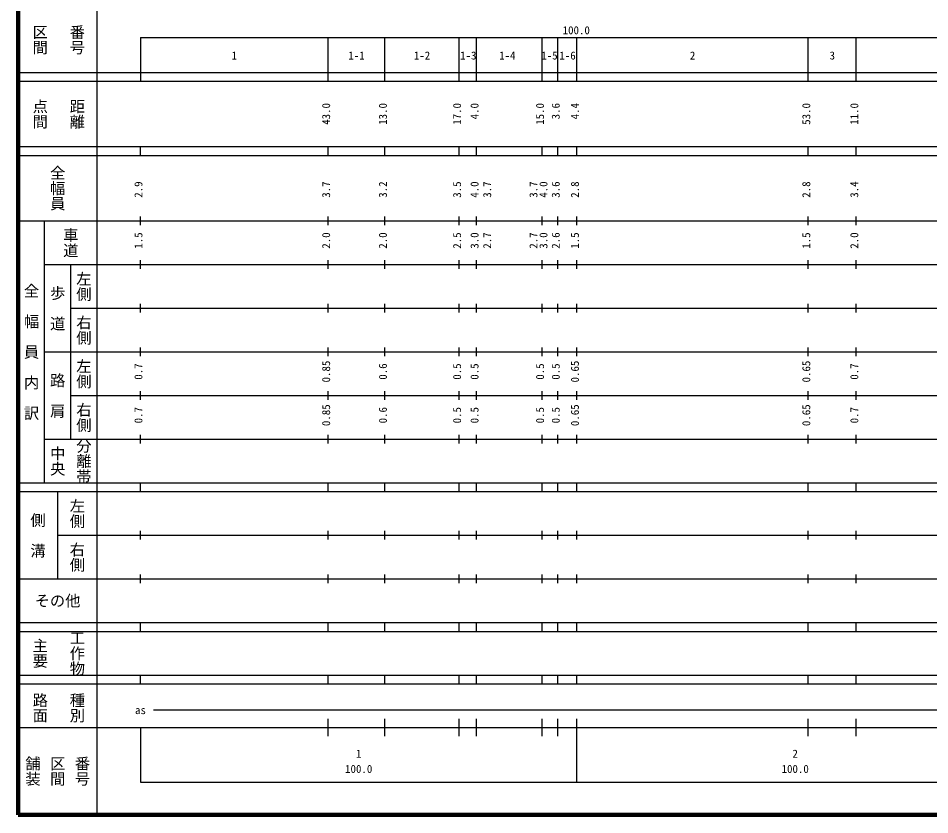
# Model space of a CAD drawing. Units: millimetres on the paper, enlarged 1000 times. Extents: x 40000 to 680000, y 20000 to 380000.
# Drawn here: x 40000 to 248831, y 20000 to 202409 of the extents above; entities that cross this region are included whole.
import ezdxf
from ezdxf.enums import TextEntityAlignment as Align

# ---------------------------------------------------------------- set-up
doc = ezdxf.new("R2010")
doc.units = ezdxf.units.MM
doc.header["$LTSCALE"] = 1000
doc.layers.add('M-TTL', color=2, linetype='Continuous', lineweight=140)
doc.layers.add('M-TTL-BAND', color=7, linetype='Continuous', lineweight=25)
doc.styles.add('@ＭＳ ゴシック', font='')
doc.styles.add('ＭＳ ゴシック', font='')
doc.styles.get('@ＭＳ ゴシック').set_extended_font_data('@MS Gothic')
doc.styles.get('ＭＳ ゴシック').set_extended_font_data('MS Gothic')

msp = doc.modelspace()

# ---------------------------------------------------------------- linework, layer by layer
at = {"layer": 'M-TTL'}
for p, q in [((40000, 380000), (40000, 20000)), ((40000, 20000), (680000, 20000))]:
    msp.add_line(p, q, dxfattribs=at)
at = {"layer": 'M-TTL-BAND'}
for p, q in [((58000, 370000), (58000, 20000)), ((68000, 198000), (579000, 198000)), ((68000, 198000), (68000, 188000)), ((111000, 188000), (111000, 198000)), ((124000, 188000), (124000, 198000)), ((141000, 188000), (141000, 198000)), ((145000, 188000), (145000, 198000)), ((160000, 188000), (160000, 198000)), ((163600, 188000), (163600, 198000)), ((168000, 188000), (168000, 198000)), ((221000, 188000), (221000, 198000)), ((232000, 188000), (232000, 198000)), ((40000, 190000), (579000, 190000)), ((40000, 188000), (579000, 188000)), ((40000, 173000), (579000, 173000)), ((68000, 171000), (68000, 173000)), ((111000, 171000), (111000, 173000)), ((124000, 171000), (124000, 173000)), ((141000, 171000), (141000, 173000)), ((145000, 171000), (145000, 173000)), ((160000, 171000), (160000, 173000)), ((163600, 171000), (163600, 173000)), ((168000, 171000), (168000, 173000)), ((221000, 171000), (221000, 173000)), ((232000, 171000), (232000, 173000)), ((40000, 171000), (579000, 171000)), ((68000, 155000), (68000, 157000)), ((111000, 155000), (111000, 157000)), ((124000, 155000), (124000, 157000)), ((141000, 155000), (141000, 157000)), ((145000, 155000), (145000, 157000)), ((160000, 155000), (160000, 157000)), ((163600, 155000), (163600, 157000)), ((168000, 155000), (168000, 157000)), ((221000, 155000), (221000, 157000)), ((232000, 155000), (232000, 157000)), ((40000, 156000), (579000, 156000)), ((46000, 96000), (46000, 156000)), ((68000, 145000), (68000, 147000)), ((111000, 145000), (111000, 147000)), ((124000, 145000), (124000, 147000)), ((141000, 145000), (141000, 147000)), ((145000, 145000), (145000, 147000)), ((160000, 145000), (160000, 147000)), ((163600, 145000), (163600, 147000)), ((168000, 145000), (168000, 147000)), ((221000, 145000), (221000, 147000)), ((232000, 145000), (232000, 147000)), ((46000, 146000), (579000, 146000)), ((52000, 146000), (52000, 106000)), ((52000, 136000), (579000, 136000)), ((68000, 135000), (68000, 137000)), ((111000, 135000), (111000, 137000)), ((124000, 135000), (124000, 137000)), ((141000, 135000), (141000, 137000)), ((145000, 135000), (145000, 137000)), ((160000, 135000), (160000, 137000)), ((163600, 135000), (163600, 137000)), ((168000, 135000), (168000, 137000)), ((221000, 135000), (221000, 137000)), ((232000, 135000), (232000, 137000)), ((46000, 126000), (579000, 126000)), ((68000, 125000), (68000, 127000)), ((111000, 125000), (111000, 127000)), ((124000, 125000), (124000, 127000)), ((141000, 125000), (141000, 127000)), ((145000, 125000), (145000, 127000)), ((160000, 125000), (160000, 127000)), ((163600, 125000), (163600, 127000)), ((168000, 125000), (168000, 127000)), ((221000, 125000), (221000, 127000)), ((232000, 125000), (232000, 127000)), ((68000, 115000), (68000, 117000)), ((111000, 115000), (111000, 117000)), ((124000, 115000), (124000, 117000)), ((141000, 115000), (141000, 117000)), ((145000, 115000), (145000, 117000)), ((160000, 115000), (160000, 117000)), ((163600, 115000), (163600, 117000)), ((168000, 115000), (168000, 117000)), ((221000, 115000), (221000, 117000)), ((232000, 115000), (232000, 117000)), ((52000, 116000), (579000, 116000)), ((68000, 105000), (68000, 107000)), ((111000, 105000), (111000, 107000)), ((124000, 105000), (124000, 107000)), ((141000, 105000), (141000, 107000)), ((145000, 105000), (145000, 107000)), ((160000, 105000), (160000, 107000)), ((163600, 105000), (163600, 107000)), ((168000, 105000), (168000, 107000)), ((221000, 105000), (221000, 107000)), ((232000, 105000), (232000, 107000)), ((46000, 106000), (579000, 106000)), ((40000, 96000), (579000, 96000)), ((40000, 94000), (579000, 94000)), ((49000, 94000), (49000, 74000)), ((68000, 94000), (68000, 96000)), ((111000, 94000), (111000, 96000)), ((124000, 94000), (124000, 96000)), ((141000, 94000), (141000, 96000)), ((145000, 94000), (145000, 96000)), ((160000, 94000), (160000, 96000)), ((163600, 94000), (163600, 96000)), ((168000, 94000), (168000, 96000)), ((221000, 94000), (221000, 96000)), ((232000, 94000), (232000, 96000)), ((49000, 84000), (579000, 84000)), ((68000, 83000), (68000, 85000)), ((111000, 83000), (111000, 85000)), ((124000, 83000), (124000, 85000)), ((141000, 83000), (141000, 85000)), ((145000, 83000), (145000, 85000)), ((160000, 83000), (160000, 85000)), ((163600, 83000), (163600, 85000)), ((168000, 83000), (168000, 85000)), ((221000, 83000), (221000, 85000)), ((232000, 83000), (232000, 85000)), ((40000, 74000), (579000, 74000)), ((68000, 73000), (68000, 75000)), ((111000, 73000), (111000, 75000)), ((124000, 73000), (124000, 75000)), ((141000, 73000), (141000, 75000)), ((145000, 73000), (145000, 75000)), ((160000, 73000), (160000, 75000)), ((163600, 73000), (163600, 75000)), ((168000, 73000), (168000, 75000)), ((221000, 73000), (221000, 75000)), ((232000, 73000), (232000, 75000)), ((40000, 64000), (579000, 64000)), ((68000, 62000), (68000, 64000)), ((111000, 62000), (111000, 64000)), ((124000, 62000), (124000, 64000)), ((141000, 62000), (141000, 64000)), ((145000, 62000), (145000, 64000)), ((160000, 62000), (160000, 64000)), ((163600, 62000), (163600, 64000)), ((168000, 62000), (168000, 64000)), ((221000, 62000), (221000, 64000)), ((232000, 62000), (232000, 64000)), ((40000, 62000), (579000, 62000)), ((40000, 52000), (579000, 52000)), ((68000, 50000), (68000, 52000)), ((111000, 50000), (111000, 52000)), ((124000, 50000), (124000, 52000)), ((141000, 50000), (141000, 52000)), ((145000, 50000), (145000, 52000)), ((160000, 50000), (160000, 52000)), ((163600, 50000), (163600, 52000)), ((168000, 50000), (168000, 52000)), ((221000, 50000), (221000, 52000)), ((232000, 50000), (232000, 52000)), ((40000, 50000), (579000, 50000)), ((71000, 44000), (565000, 44000)), ((111000, 38000), (111000, 42000)), ((124000, 38000), (124000, 42000)), ((141000, 38000), (141000, 42000)), ((145000, 38000), (145000, 42000)), ((160000, 38000), (160000, 42000)), ((163600, 38000), (163600, 42000)), ((168000, 27500), (168000, 42000)), ((221000, 38000), (221000, 42000)), ((232000, 38000), (232000, 42000)), ((40000, 40000), (579000, 40000)), ((68000, 40000), (68000, 27500)), ((68000, 27500), (579000, 27500))]:
    msp.add_line(p, q, dxfattribs=at)

# ---------------------------------------------------------------- texts
at = {"layer": 'M-TTL-BAND', "style": '@ＭＳ ゴシック'}
for s, p in [('区間', (45000, 197500)), ('番号', (53500, 197500)), ('点間', (45000, 180500)), ('距離', (53500, 180500)), ('全幅員', (49000, 163500)), ('車道', (52000, 151000)), ('左側', (55000, 141000)), ('全\u3000幅\u3000員\u3000内\u3000訳', (43000, 126000)), ('歩\u3000道', (49000, 136000)), ('右側', (55000, 131000)), ('左側', (55000, 121000)), ('路\u3000肩', (49000, 116000)), ('右側', (55000, 111000)), ('分離帯', (55000, 101000)), ('中央', (49000, 101000)), ('左側', (53500, 89000)), ('側\u3000溝', (44500, 84000)), ('右側', (53500, 79000)), ('工作物', (53500, 57000)), ('主要', (45000, 57000)), ('路面', (45000, 44500)), ('種別', (53500, 44500)), ('舗装', (43333, 30000)), ('区間', (49000, 30000)), ('番号', (54667, 30000))]:
    msp.add_text(s, height=2566, rotation=270, dxfattribs=at).set_placement(p, align=Align.MIDDLE_CENTER)
at = {"layer": 'M-TTL-BAND', "style": 'ＭＳ ゴシック'}
for s, p in [('100.0', (167844, 198195)), ('1', (89500, 192405)), ('1-1', (117500, 192405)), ('1-2', (132500, 192405)), ('1-3', (143105, 192405)), ('1-4', (152050, 192405)), ('1-5', (161707, 192405)), ('1-6', (165854, 192405)), ('2', (194500, 192405)), ('3', (226500, 192405)), ('as', (68000, 42500)), ('1', (118000, 32523)), ('2', (218000, 32523)), ('100.0', (118000, 29033)), ('100.0', (218000, 29033))]:
    msp.add_text(s, height=1833, dxfattribs=at).set_placement(p, align=Align.BOTTOM_CENTER)
for s, p in [('43.0', (112000, 180500)), ('13.0', (125000, 180500)), ('17.0', (142000, 180500)), (' 4.0', (146000, 180500)), ('15.0', (161000, 180500)), (' 3.6', (164600, 180500)), (' 4.4', (169000, 180500)), ('53.0', (222000, 180500)), ('11.0', (233000, 180500)), ('2.9', (69000, 163174)), ('3.7', (112000, 163174)), ('3.2', (125000, 163174)), ('3.5', (142000, 163174)), ('4.0', (146000, 163174)), ('3.7', (148896, 163174)), ('3.7', (159500, 163174)), ('4.0', (161790, 163174)), ('3.6', (164600, 163174)), ('2.8', (169000, 163174)), ('2.8', (222000, 163174)), ('3.4', (233000, 163174)), ('1.5', (69000, 151500)), ('2.0', (112000, 151500)), ('2.0', (125000, 151500)), ('2.5', (142000, 151500)), ('3.0', (146000, 151500)), ('2.7', (148896, 151500)), ('2.7', (159500, 151500)), ('3.0', (161790, 151500)), ('2.6', (164600, 151500)), ('1.5', (169000, 151500)), ('1.5', (222000, 151500)), ('2.0', (233000, 151500)), ('0.7', (69000, 121500)), ('0.85', (112000, 121500)), ('0.6', (125000, 121500)), ('0.5', (142000, 121500)), ('0.5', (146000, 121500)), ('0.5', (161000, 121500)), ('0.5', (164600, 121500)), ('0.65', (169000, 121500)), ('0.65', (222000, 121500)), ('0.7', (233000, 121500)), ('0.7', (69000, 111500)), ('0.85', (112000, 111500)), ('0.6', (125000, 111500)), ('0.5', (142000, 111500)), ('0.5', (146000, 111500)), ('0.5', (161000, 111500)), ('0.5', (164600, 111500)), ('0.65', (169000, 111500)), ('0.65', (222000, 111500)), ('0.7', (233000, 111500))]:
    msp.add_text(s, height=1833, rotation=90, dxfattribs=at).set_placement(p, align=Align.BOTTOM_CENTER)
msp.add_text('その他', height=2566, dxfattribs=at).set_placement((49000, 69000), align=Align.MIDDLE_CENTER)

doc.saveas('drawing.dxf')
